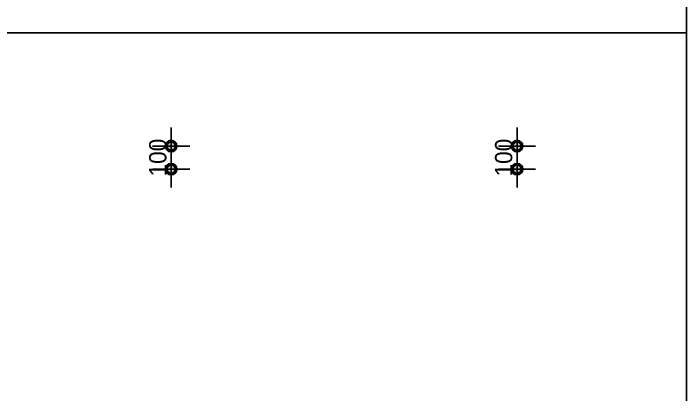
# Model space of a CAD drawing. Header units: inches. Extents: x -4181 to 116552, y 25636 to 44656.
# Drawn here: x 44838 to 47757, y 37458 to 39112 of the extents above; entities that cross this region are included whole.
import ezdxf

# ---------------------------------------------------------------- set-up
doc = ezdxf.new("R2010")
doc.units = ezdxf.units.IN
doc.header["$LTSCALE"] = 50
doc.header["$MEASUREMENT"] = 0
for name, color, linetype in [('02-wal', 2, 'Continuous'), ('07-dim wal', 5, 'Continuous'), ('6fur', 6, 'Continuous'), ('CEIL-LIGHT', 7, 'Continuous'), ('RC-LIGHT', 7, 'Continuous')]:
    doc.layers.add(name, color=color, linetype=linetype)
doc.styles.add('스타일1', font='HY울릉도M.TTF')
doc.dimstyles.new('30', dxfattribs={"dimscale": 30, "dimtxt": 2.5, "dimasz": 2.5, "dimexe": 1.25, "dimexo": 2, "dimtad": 1, "dimdec": 0, "dimtxsty": '스타일1', "dimblk": 'DOTSMALL', "dimcen": 2.5, "dimclrd": 1, "dimclre": 1, "dimclrt": 2, "dimadec": 0, "dimazin": 0, "dimtfac": 1, "dimtix": 1, "dimtmove": 0, "dimatfit": 3, "dimldrblk": 'DOTSMALL', "dimfxl": 1.25, "dimarcsym": 0})

# ---------------------------------------------------------------- blocks, each defined once
blk = doc.blocks.new('asfsd')
at = {"layer": '02-wal'}
for p, q in [((22625.6, 39327.4), (22625.6, 40217.4)), ((22625.6, 39327.4), (22625.6, 39057.4)), ((22625.6, 35287.4), (22625.6, 39057.4))]:
    blk.add_line(p, q, dxfattribs=at)
blk = doc.blocks.new('cjswjdeh')
at = {"layer": '6fur'}
blk.add_blockref('asfsd', (25131.8, -291.7), dxfattribs=at)
blk = doc.blocks.new('1')
at = {"linetype": 'Continuous'}
h = blk.add_hatch(color=4, dxfattribs=at)
h.dxf.hatch_style = 1
edge = h.paths.add_edge_path()
edge.add_arc((11539653.5, -14273503.8), 37.5, 0, 360)
at = {"color": 1, "linetype": 'Continuous'}
for p, q in [((11539653.5, -14273637.1), (11539653.5, -14273370.5)), ((11539520.2, -14273503.8), (11539786.8, -14273503.8))]:
    blk.add_line(p, q, dxfattribs=at)
at = {"color": 4, "linetype": 'Continuous'}
for radius in [41.5, 37.5]:
    blk.add_circle((11539653.5, -14273503.8), radius, dxfattribs=at)
blk = doc.blocks.new('_DOTSMALL')
at = {"color": 0, "linetype": 'ByBlock', "const_width": 0.5}
blk.add_lwpolyline([(-0.0625, 0, 1), (0.0625, 0, 1)], format="xyb", close=True, dxfattribs=at)
blk = doc.blocks.new('*D158')
at = {"layer": '07-dim wal', "color": 1, "lineweight": -2, "transparency": 16777216}
for p, q in [((45522.4, 38611.6), (45522.4, 38361.6)), ((45582.4, 38536.6), (45559.9, 38536.6)), ((45582.4, 38436.6), (45559.9, 38436.6))]:
    blk.add_line(p, q, dxfattribs=at)
at = {"layer": 'Defpoints', "color": 0, "transparency": 16777216}
for p in [(45522.4, 38536.6), (45522.4, 38436.6), (45522.4, 38436.6)]:
    blk.add_point(p, dxfattribs=at)
at = {"layer": '07-dim wal', "color": 1, "lineweight": -2, "transparency": 16777216, "xscale": 75, "yscale": 75, "zscale": 75}
for p, rotation in [((45522.4, 38536.6), 270), ((45522.4, 38436.6), 90)]:
    blk.add_blockref('_DOTSMALL', p, dxfattribs=dict(at, rotation=rotation))
at = {"layer": '07-dim wal', "color": 2, "transparency": 16777216, "insert": (45464.7, 38486.6), "char_height": 75, "attachment_point": 5, "rotation": 90, "style": '스타일1'}
blk.add_mtext('100', dxfattribs=at)
blk = doc.blocks.new('*D160')
at = {"layer": '07-dim wal', "color": 1, "lineweight": -2, "transparency": 16777216}
for p, q in [((47022.4, 38611.6), (47022.4, 38361.6)), ((47082.4, 38536.6), (47059.9, 38536.6)), ((47082.4, 38436.6), (47059.9, 38436.6))]:
    blk.add_line(p, q, dxfattribs=at)
at = {"layer": 'Defpoints', "color": 0, "transparency": 16777216}
for p in [(47022.4, 38536.6), (47022.4, 38436.6), (47022.4, 38436.6)]:
    blk.add_point(p, dxfattribs=at)
at = {"layer": '07-dim wal', "color": 1, "lineweight": -2, "transparency": 16777216, "xscale": 75, "yscale": 75, "zscale": 75}
for p, rotation in [((47022.4, 38536.6), 270), ((47022.4, 38436.6), 90)]:
    blk.add_blockref('_DOTSMALL', p, dxfattribs=dict(at, rotation=rotation))
at = {"layer": '07-dim wal', "color": 2, "transparency": 16777216, "insert": (46964.7, 38486.6), "char_height": 75, "attachment_point": 5, "rotation": 90, "style": '스타일1'}
blk.add_mtext('100', dxfattribs=at)

msp = doc.modelspace()

# ---------------------------------------------------------------- linework, layer by layer
at = {"layer": 'CEIL-LIGHT'}
msp.add_line((43297.4, 39027.4), (47757.4, 39027.4), dxfattribs=at)

# ---------------------------------------------------------------- block references
at = {"layer": '07-dim wal'}
msp.add_blockref('cjswjdeh', (0, 0), dxfattribs=at)
at = {"layer": 'RC-LIGHT', "xscale": -0.6024096385271789, "yscale": 0.6024096385271789, "zscale": 0.6024096385271789}
for p in [(6997120.9, 8637032.8), (6998620.9, 8637032.8), (6997120.9, 8636932.8), (6998620.9, 8636932.8)]:
    msp.add_blockref('1', p, dxfattribs=at)

# ---------------------------------------------------------------- dimensions: what is measured, and where the dimension line sits
at = {"layer": '07-dim wal'}
for base, p1, p2, picture, middle in [((45522.4, 38436.6), (45522.4, 38536.6), (45522.4, 38436.6), '*D158', (45464.7, 38486.6)), ((47022.4, 38436.6), (47022.4, 38536.6), (47022.4, 38436.6), '*D160', (46964.7, 38486.6))]:
    dim = msp.add_linear_dim(base=base, p1=p1, p2=p2, angle=270, dimstyle='30', dxfattribs=at)
    dim.commit()
    dim.dimension.update_dxf_attribs({"geometry": picture, "text_midpoint": middle})

doc.saveas('drawing.dxf')
